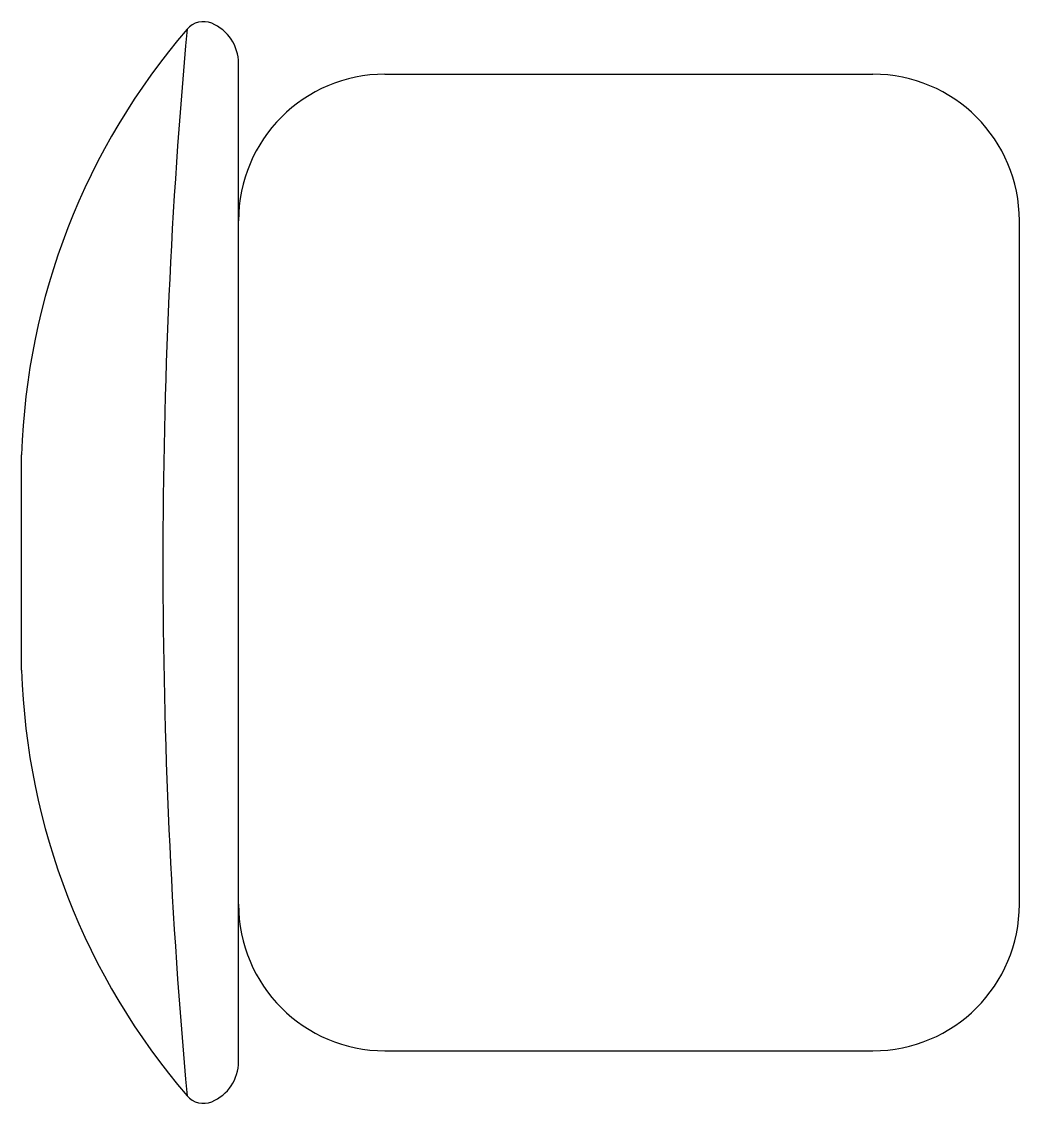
# Model space of a CAD drawing. Extents: x 13951 to 14411, y 7134 to 7633.
import ezdxf

# ---------------------------------------------------------------- set-up
doc = ezdxf.new("R2010")
doc.units = 0
doc.header["$MEASUREMENT"] = 0
doc.layers.get('0').update_dxf_attribs({"linetype": 'CONTINUOUS'})

msp = doc.modelspace()

# ---------------------------------------------------------------- linework, layer by layer
at = {"color": 4}
for p, q in [((14051.24, 7153.64), (14051.24, 7613.64)), ((14118.74, 7608.64), (14343.74, 7608.64)), ((14411.24, 7226.14), (14411.24, 7541.14)), ((13951.24, 7334.07), (13951.24, 7433.21)), ((14118.74, 7158.64), (14343.74, 7158.64))]:
    msp.add_line(p, q, dxfattribs=at)
for centre, radius, start, end in [((14035.09, 7622.87), 10, 67.33, 139.2735), ((14031.24, 7613.64), 20, 360, 67.33), ((14266.68, 7423.49), 315.59, 139.2735, 178.2349), ((16729.07, 7383.64), 2712.72, 174.8023, 185.1977), ((14118.74, 7541.14), 67.5, 90, 180), ((14343.74, 7541.14), 67.5, 360, 90), ((14266.68, 7343.8), 315.59, 181.7651, 220.7265), ((14118.74, 7226.14), 67.5, 180, 270), ((14343.74, 7226.14), 67.5, 270, 360), ((14031.24, 7153.64), 20, 292.67, 360), ((14035.09, 7144.41), 10, 220.7265, 292.67)]:
    msp.add_arc(centre, radius, start, end, dxfattribs=at)

doc.saveas('drawing.dxf')
